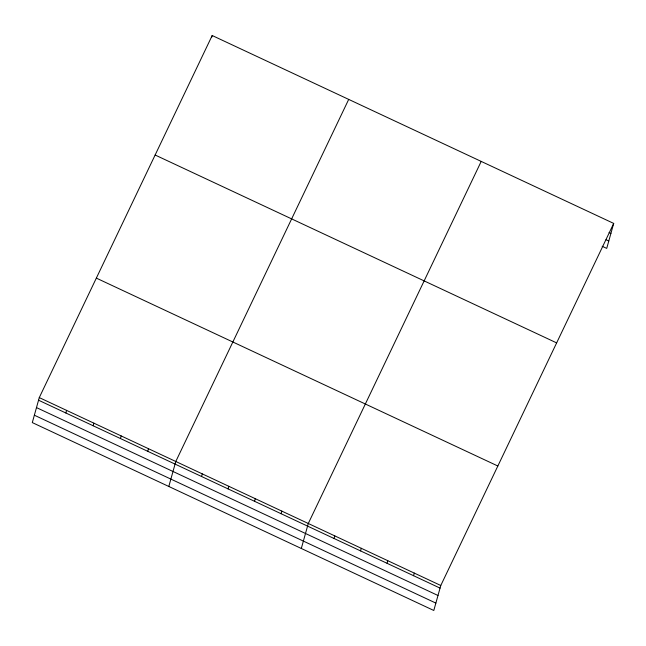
<?xml version="1.0" encoding="UTF-8"?>
<svg xmlns="http://www.w3.org/2000/svg" width="646" height="646" viewBox="0 0 646 646"><rect width="100%" height="100%" fill="white"/><g stroke="black" fill="none" stroke-linecap="round" stroke-linejoin="round"><path stroke-width="0.97" d="M39.277 397.605L32.3 422.589L433.805 610.478L440.782 585.494L613.7 223.411L212.195 35.522L39.277 397.605L440.782 585.494M65.852 412.988L66.578 410.38M93.153 425.771L93.88 423.154M211.702 37.258L212.195 35.522M120.455 438.545L121.182 435.929M147.756 451.32L148.483 448.712M168.816 486.47L175.793 461.486L348.703 99.403M201.56 476.498L202.287 473.889M228.062 488.901L228.789 486.285M254.556 501.296L255.291 498.688M281.058 513.699L281.785 511.091M301.311 548.478L308.287 523.486L481.205 161.411M334.055 538.506L334.79 535.889M360.557 550.901L361.284 548.293M387.059 563.304L387.786 560.696M413.553 575.707L414.288 573.091M613.7 223.411L606.723 248.395L602.153 246.263M609.081 232.552L610.906 233.408M606.045 239.731L608.782 241.015M155.129 155.008L556.642 342.897M96.335 278.111L497.848 466.008M38.55 400.213L440.055 588.102M36.483 407.594L437.996 595.491M34.359 415.208L435.872 603.098"/></g></svg>
